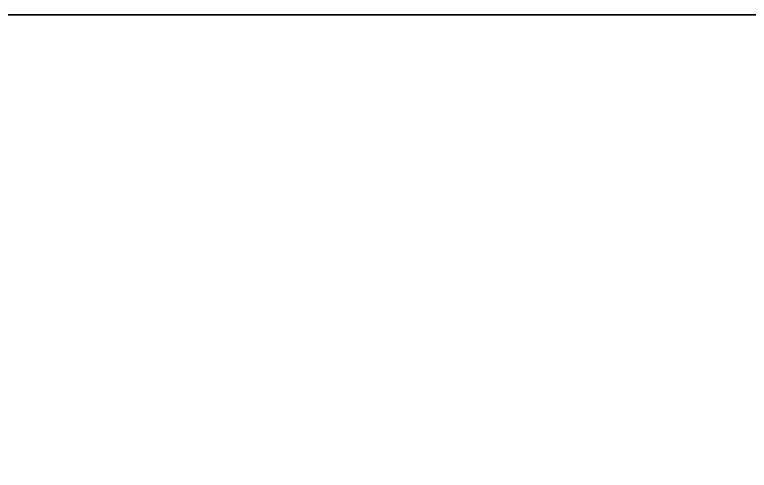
# Model space of a CAD drawing. Header units: centimetres. Extents: x 1658 to 19651, y 8294 to 11444.
# Drawn here: x 18676.2 to 18771.8, y 8684.7 to 8743.9 of the extents above; entities that cross this region are included whole.
import ezdxf
from ezdxf.enums import TextEntityAlignment as Align

# ---------------------------------------------------------------- set-up
doc = ezdxf.new("R2010")
doc.units = ezdxf.units.CM
doc.header["$LTSCALE"] = 50
doc.header["$MEASUREMENT"] = 0
doc.layers.add('FORMATO-PRECON', color=2, linetype='Continuous')
doc.styles.add('PRECON-ROMANS', font='romans.shx')

# ---------------------------------------------------------------- blocks, each defined once
blk = doc.blocks.new('CARIMBO')
at = {"layer": 'FORMATO-PRECON', "color": 6}
blk.add_lwpolyline([(-1750, 500), (0, 500), (0, 0), (-1750, 0)], close=True, dxfattribs=at)
at = {"layer": 'FORMATO-PRECON', "color": 5, "style": 'PRECON-ROMANS', "flags": 8}
for p in [(-524.84, 472.63), (-524.98, 423.02), (-524.98, 399.37), (-524.98, 375.97)]:
    blk.add_attdef('X', text='', height=30, dxfattribs=at).set_placement(p, align=Align.MIDDLE_CENTER)
at = {"layer": 'FORMATO-PRECON', "color": 3, "style": 'PRECON-ROMANS', "flags": 8}
for p in [(-524.98, 331.67), (-486.33, 176.97), (-486.33, 124.42)]:
    blk.add_attdef('X', text='', height=25, dxfattribs=at).set_placement(p, align=Align.MIDDLE_CENTER)
at = {"layer": 'FORMATO-PRECON', "color": 4, "style": 'PRECON-ROMANS', "flags": 8}
for p in [(-524.98, 249.6), (-228.66, 39.37), (-76.7, 39.37), (-483.33, 35.98)]:
    blk.add_attdef('X', text='', height=30, dxfattribs=at).set_placement(p, align=Align.MIDDLE_CENTER)
at = {"layer": 'FORMATO-PRECON', "color": 2, "style": 'PRECON-ROMANS', "flags": 8}
for height, p in [(20, (-1635.81, 142.35)), (20, (-1402.47, 142.35)), (20, (-1169.14, 142.35)), (30, (-902.74, 42.35)), (20, (-1635.81, 42.35))]:
    blk.add_attdef('X', text='', height=height, dxfattribs=at).set_placement(p, align=Align.MIDDLE_CENTER)

msp = doc.modelspace()

# ---------------------------------------------------------------- linework, layer by layer
at = {"layer": 'FORMATO-PRECON', "color": 6}
msp.add_lwpolyline([(19575.857, 8743.944), (17498.357, 8743.944), (17498.357, 8368.944), (19575.857, 8368.944)], close=True, dxfattribs=at)

# ---------------------------------------------------------------- block references
at = {"layer": 'FORMATO-PRECON', "xscale": 0.7499999918802306, "yscale": 0.7499999918802306, "zscale": 0.7499999918802306}
msp.add_blockref('CARIMBO', (19575.857, 8368.944), dxfattribs=at)

doc.saveas('drawing.dxf')
